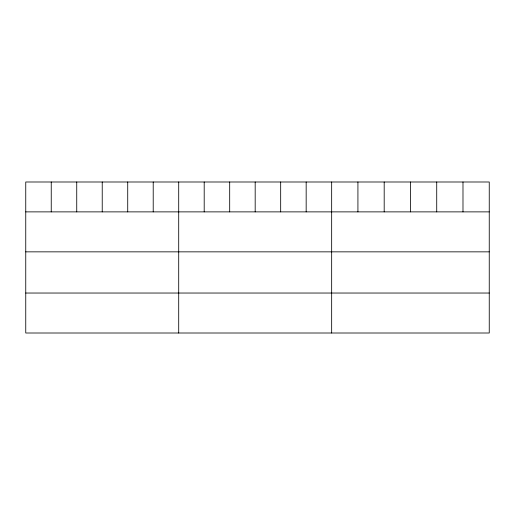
<?xml version="1.0" encoding="UTF-8"?>
<svg xmlns="http://www.w3.org/2000/svg" width="515" height="515" viewBox="0 0 515 515"><rect width="100%" height="100%" fill="white"/><g stroke="black" fill="none" stroke-linecap="round" stroke-linejoin="round"><path stroke-width="0.77" d="M489.25 211.877L489.25 333.005L25.75 333.005L25.75 181.995L489.25 181.995L489.25 211.877L25.75 211.877M25.75 251.848L489.25 251.848M25.75 293.035L489.25 293.035M462.985 181.995L462.985 211.877M436.72 181.995L436.72 211.877M410.455 181.995L410.455 211.877M384.19 181.995L384.19 211.877M357.925 181.995L357.925 211.877M331.66 181.995L331.66 333.005M306.168 181.995L306.168 211.877M280.675 181.995L280.675 211.877M255.183 181.995L255.183 211.877M229.69 181.995L229.69 211.877M204.198 181.995L204.198 211.877M178.705 181.995L178.705 333.005M153.213 181.995L153.213 211.877M127.72 181.995L127.72 211.877M102.228 181.995L102.228 211.877M76.735 181.995L76.735 211.877M51.242 181.995L51.242 211.877"/></g></svg>
